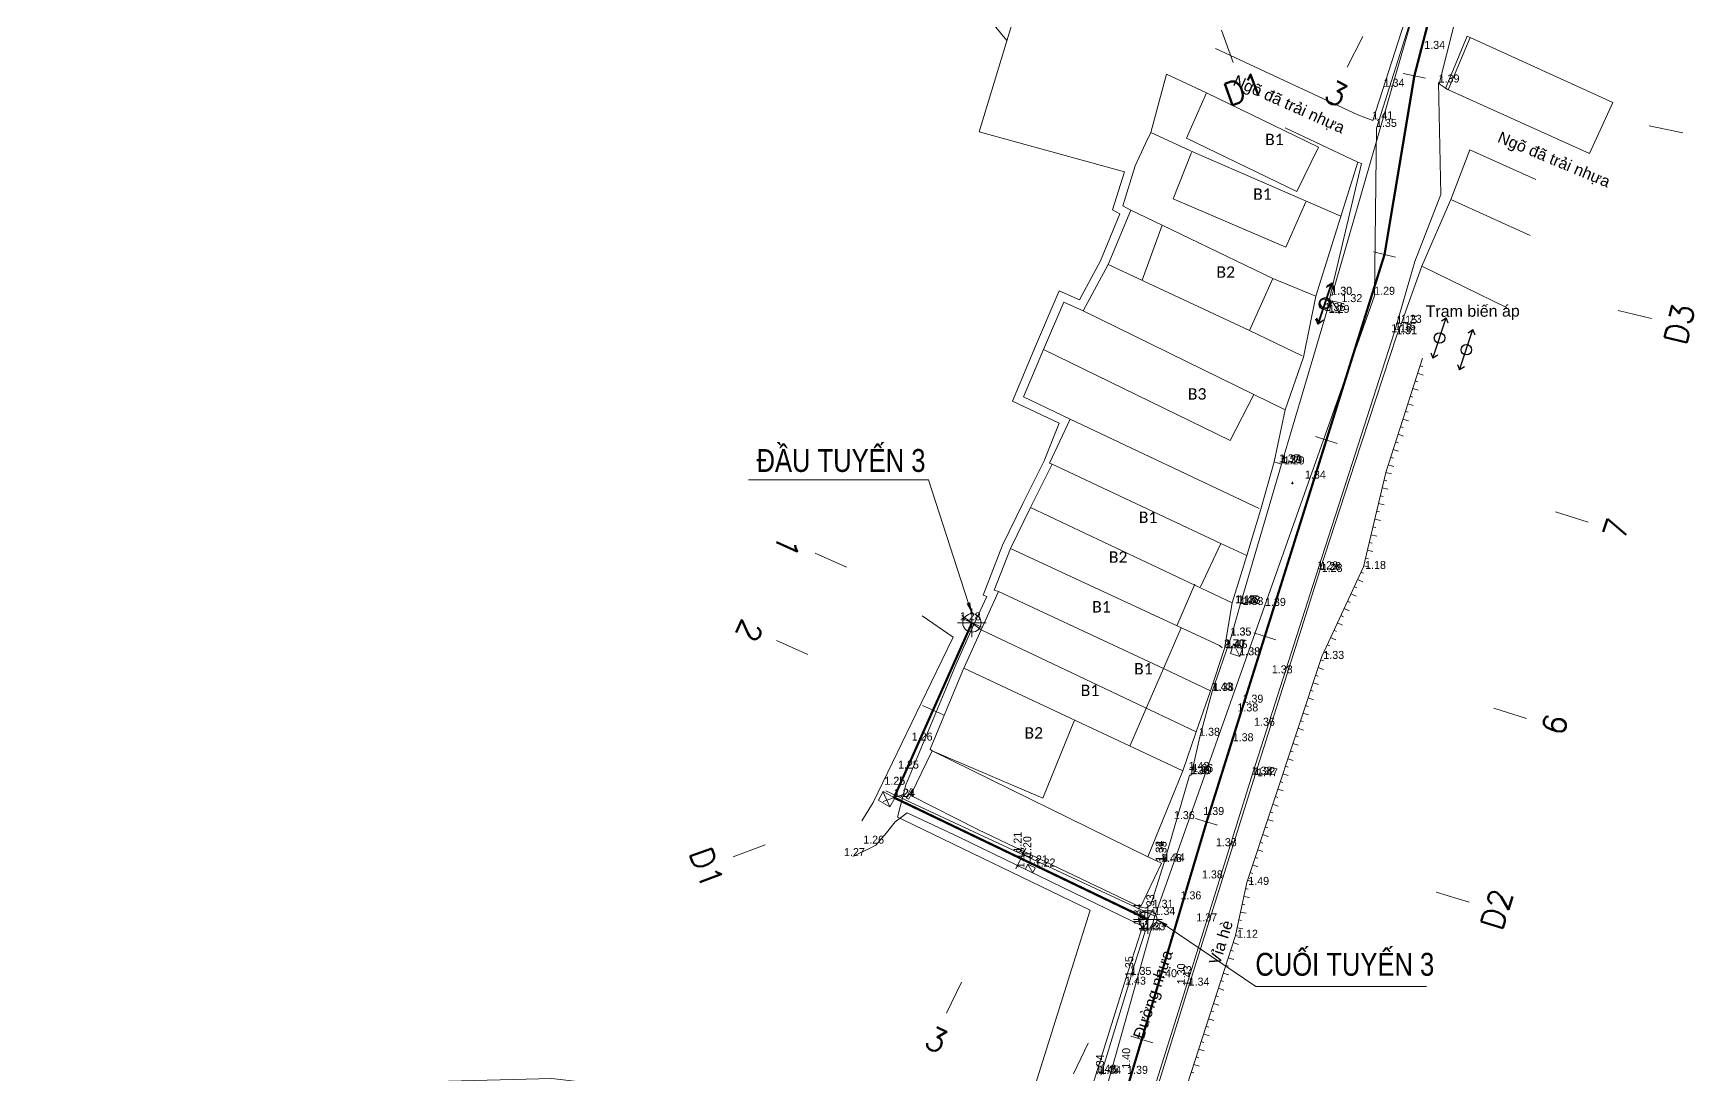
# Model space of a CAD drawing. Header units: metres. Extents: x 596585 to 599449, y 2303977 to 2307363.
# Drawn here: x 598127.6 to 598272.9, y 2304283.3 to 2304374.4 of the extents above; entities that cross this region are included whole.
import ezdxf

# ---------------------------------------------------------------- set-up
doc = ezdxf.new("R2010")
doc.units = ezdxf.units.M
doc.header["$MEASUREMENT"] = 0
doc.header["$PDMODE"] = 2
doc.header["$PDSIZE"] = 0.1
doc.linetypes.add('CENTERX2', pattern=[4, 2.5, -0.5, 0.5, -0.5])
doc.linetypes.add('HIDDEN', pattern=[0.375, 0.25, -0.125])
for name, color, linetype in [('Diep_Layer8', 8, 'Continuous'), ('duong', 3, 'Continuous'), ('DUONG NUOC', 2, 'Continuous'), ('ga', 5, 'Continuous'), ('GHI CHU', 7, 'Continuous'), ('pntelev', 2, 'Continuous'), ('tram', 6, 'Continuous'), ('TUYEN', 7, 'Continuous')]:
    doc.layers.add(name, color=color, linetype=linetype)
for name, color, linetype, lineweight in [('LC Dim', 8, 'Continuous', 18), ('LC Khac', 4, 'Continuous', 9), ('LC MANH DUT', 35, 'HIDDEN', 5), ('LC Text2', 7, 'Continuous', 25), ('Level 10', 7, 'Continuous', 0), ('Level 46', 7, 'Continuous', 0)]:
    doc.layers.add(name, color=color, linetype=linetype, lineweight=lineweight)
doc.styles.add('ghi chu', font='arial.ttf')
doc.styles.add('Legend', font='calibri.ttf')
doc.styles.add('T2', font='', dxfattribs={"width": 0.8})
doc.styles.add('TENCOC', font='Vnromanc.shx')
doc.styles.get('T2').set_extended_font_data('.VnArialH')
doc.dimstyles.get("Standard").update_dxf_attribs({"dimtxt": 0.18, "dimasz": 0.18, "dimexe": 0.18, "dimexo": 0.0625, "dimgap": 0.09, "dimtad": 0, "dimtih": 1, "dimtoh": 1, "dimdec": 4, "dimzin": 0, "dimdsep": 46, "dimtxsty": 'Standard', "dimcen": 0.09, "dimadec": 0, "dimazin": 0, "dimtfac": 1, "dimtdec": 4, "dimtofl": 0, "dimtmove": 0, "dimatfit": 3, "dimfxl": 1, "dimtolj": 1, "dimtzin": 0, "dimarcsym": 0})

# ---------------------------------------------------------------- blocks, each defined once
blk = doc.blocks.new('dj')
at = {"layer": 'Diep_Layer8', "color": 6}
blk.add_line((598291.76, 2304639.49), (598295.46, 2304639.49), dxfattribs=at)
for points in [[(598292.14, 2304639.81), (598291.76, 2304639.49)], [(598292.14, 2304639.17), (598291.76, 2304639.49)], [(598295.07, 2304639.81), (598295.46, 2304639.49)], [(598295.07, 2304639.17), (598295.46, 2304639.49)]]:
    blk.add_lwpolyline(points, dxfattribs=at)
blk.add_circle((598293.61, 2304639.49), 0.459, dxfattribs=at)
blk = doc.blocks.new('bu lon')
at = {"layer": 'LC Khac', "color": 9}
for p, q in [((0.786, 0), (-0.786, 0)), ((0, -0.786), (0, 0.786))]:
    blk.add_line(p, q, dxfattribs=at)
at = {"layer": 'LC Khac', "color": 7}
blk.add_circle((0, 0), 0.5, dxfattribs=at)
blk = doc.blocks.new('MM')
at = {"layer": 'LC Khac', "xscale": 2.289702860291335, "yscale": 2.289702860291335, "zscale": 2.289702860291335}
blk.add_blockref('bu lon', (0, 0), dxfattribs=at)
blk = doc.blocks.new('COCTRENTUYEN')
at = {"layer": 'TUYEN', "color": 2, "lineweight": 0}
for p, q in [((27.65, 160.89), (28.68, 158.07)), ((40.02, 160.34), (38.66, 157.66)), ((43.55, 157.11), (45.51, 156.7)), ((65.07, 152.54), (68.01, 151.92)), ((40.95, 141.5), (42.89, 141.04)), ((62.35, 136.39), (65.26, 135.69)), ((35.88, 125.35), (37.79, 124.75)), ((56.87, 118.77), (59.74, 117.87)), ((6.75, 108.64), (4.92, 109.46)), ((30.49, 108.17), (32.4, 107.58)), ((3.34, 101), (1.52, 101.82)), ((51.49, 101.59), (54.35, 100.69)), ((-0.04, 94.11), (-1.92, 93.43)), ((25.4, 91.95), (27.32, 91.36)), ((10.55, 89.35), (9.68, 87.54)), ((46.44, 85.51), (49.31, 84.63)), ((21.64, 84.02), (20.77, 82.22)), ((19.73, 72.9), (21.64, 72.33))]:
    blk.add_line(p, q, dxfattribs=at)
at = {"layer": 'TUYEN', "color": 3, "lineweight": 0}
for p, q in [((-5.13, 113.94), (-7.87, 115.16)), ((-8.53, 106.3), (-11.27, 107.52)), ((-12.24, 89.63), (-15.06, 88.6)), ((4.92, 77.63), (3.62, 74.92)), ((16.01, 72.3), (14.72, 69.6))]:
    blk.add_line(p, q, dxfattribs=at)
at = {"layer": 'TUYEN', "color": 1, "linetype": 'CENTERX2', "lineweight": 40, "const_width": 0.2}
blk.add_lwpolyline([(0, 0), (9.33, 34.54), (26.36, 91.65), (41.92, 141.27), (44.53, 156.91), (53.43, 191.27, -0.195591), (64.67, 206.38), (105, 230.82), (130.47, 246.16), (140.63, 251.35), (151.4, 256.94)], format="xyb", dxfattribs=at)
blk.add_lwpolyline([(5.83, 109.05), (-0.98, 93.77), (21.21, 83.12)], dxfattribs=at)
at = {"layer": 'LC MANH DUT', "xscale": 0.6987324145411622, "yscale": 0.6987324145411622, "zscale": 0.6987324145411622, "rotation": 359.999216292062}
for p in [(5.83, 109.05), (21.21, 83.12)]:
    blk.add_blockref('MM', p, dxfattribs=at)
at = {"layer": 'LC Text2', "style": 'T2', "width": 0.8}
for s, rotation, p in [('®Çu tuyÕn 3', 359.9992, (-13.01, 122.26, 0)), ('cuèi tuyÕn 3', 0.0008, (30.62, 78.19, 0))]:
    blk.add_text(s, height=2, rotation=rotation, dxfattribs=at).set_placement(p)
at = {"layer": 'TUYEN', "color": 2, "lineweight": 0, "style": 'TENCOC'}
for s, rotation, p in [('D1', 20.0061, (28.31, 154.21)), ('3', 333.0559, (36.48, 154.85)), ('D3', 76.554, (68.28, 133.25)), ('7', 72.5865, (62.88, 116.18)), ('6', 72.5865, (57.5, 99.05)), ('D2', 72.9937, (52.17, 82.02))]:
    blk.add_text(s, height=2, rotation=rotation, dxfattribs=at).set_placement(p)
at = {"layer": 'TUYEN', "color": 3, "lineweight": 0, "style": 'TENCOC'}
for s, rotation, p in [('1', 245.9737, (-10.89, 116.98)), ('2', 245.9737, (-14.2, 109.55)), ('D1', 290.1681, (-18.92, 88.96)), ('3', 334.3625, (1.51, 72.06))]:
    blk.add_text(s, height=2, rotation=rotation, dxfattribs=at).set_placement(p)
at = {"layer": 'LC Dim', "lineweight": 0}
for points in [[(5.83, 109.85), (2.03, 121.58), (-13.72, 121.58)], [(22.01, 83.12, 0), (30.67, 77.26, 0), (45.59, 77.26, 0)]]:
    blk.add_leader(points, dimstyle='Standard', override={"dimasz": 1, "dimgap": 0.09, "dimtad": 0, "dimdsep": 0, "dimtix": 1, "dimlwd": 0, "dimlwe": 0}, dxfattribs=at)

msp = doc.modelspace()

# ---------------------------------------------------------------- linework, layer by layer
at = {"layer": 'Diep_Layer8', "linetype": 'Continuous', "lineweight": 0}
for p, q in [((598248.644, 2304344.697), (598249.12, 2304344.545)), ((598248.857, 2304345.364), (598249.095, 2304345.287)), ((598248.217, 2304343.364), (598248.693, 2304343.211)), ((598248.43, 2304344.03), (598248.668, 2304343.954)), ((598247.577, 2304341.363), (598247.815, 2304341.287)), ((598247.79, 2304342.03), (598248.267, 2304341.878)), ((598248.004, 2304342.697), (598248.242, 2304342.621)), ((598247.151, 2304340.03), (598247.389, 2304339.954)), ((598247.364, 2304340.697), (598247.84, 2304340.544)), ((598246.724, 2304338.697), (598246.962, 2304338.62)), ((598246.937, 2304339.363), (598247.413, 2304339.211)), ((598246.297, 2304337.363), (598246.535, 2304337.287)), ((598246.511, 2304338.03), (598246.987, 2304337.877)), ((598245.871, 2304336.03), (598246.357, 2304335.914)), ((598246.084, 2304336.696), (598246.56, 2304336.544)), ((598245.548, 2304334.668), (598246.034, 2304334.552)), ((598245.709, 2304335.349), (598245.952, 2304335.291)), ((598245.063, 2304332.624), (598245.306, 2304332.567)), ((598245.225, 2304333.305), (598245.711, 2304333.19)), ((598245.386, 2304333.986), (598245.629, 2304333.929)), ((598244.74, 2304331.262), (598244.983, 2304331.204)), ((598244.901, 2304331.943), (598245.388, 2304331.828)), ((598244.417, 2304329.9), (598244.66, 2304329.842)), ((598244.578, 2304330.581), (598245.065, 2304330.466)), ((598244.094, 2304328.538), (598244.337, 2304328.48)), ((598244.255, 2304329.219), (598244.742, 2304329.103)), ((598243.694, 2304327.309), (598243.921, 2304327.203)), ((598243.932, 2304327.856), (598244.419, 2304327.741)), ((598242.809, 2304325.404), (598243.263, 2304325.194)), ((598243.104, 2304326.039), (598243.331, 2304325.934)), ((598243.399, 2304326.674), (598243.853, 2304326.463)), ((598242.219, 2304324.135), (598242.673, 2304323.924)), ((598242.514, 2304324.769), (598242.741, 2304324.664)), ((598241.629, 2304322.865), (598242.083, 2304322.654)), ((598241.924, 2304323.5), (598242.151, 2304323.394)), ((598240.744, 2304320.961), (598240.971, 2304320.855)), ((598241.039, 2304321.595), (598241.493, 2304321.385)), ((598241.334, 2304322.23), (598241.561, 2304322.125)), ((598240.163, 2304319.626), (598240.4, 2304319.547)), ((598240.449, 2304320.326), (598240.903, 2304320.115)), ((598239.721, 2304318.298), (598239.959, 2304318.219)), ((598239.942, 2304318.962), (598240.417, 2304318.804)), ((598239.28, 2304316.969), (598239.517, 2304316.89)), ((598239.501, 2304317.633), (598239.975, 2304317.476)), ((598238.839, 2304315.64), (598239.076, 2304315.561)), ((598239.06, 2304316.305), (598239.534, 2304316.147)), ((598238.398, 2304314.312), (598238.635, 2304314.233)), ((598238.618, 2304314.976), (598239.093, 2304314.818)), ((598237.736, 2304312.319), (598238.21, 2304312.161)), ((598237.956, 2304312.983), (598238.194, 2304312.904)), ((598238.177, 2304313.647), (598238.651, 2304313.49)), ((598237.294, 2304310.99), (598237.769, 2304310.832)), ((598237.515, 2304311.654), (598237.752, 2304311.576)), ((598236.853, 2304309.661), (598237.328, 2304309.504)), ((598237.074, 2304310.326), (598237.311, 2304310.247)), ((598236.412, 2304308.333), (598236.886, 2304308.175)), ((598236.632, 2304308.997), (598236.87, 2304308.918)), ((598235.971, 2304307.004), (598236.445, 2304306.847)), ((598236.191, 2304307.668), (598236.428, 2304307.59)), ((598235.309, 2304305.011), (598235.546, 2304304.932)), ((598235.529, 2304305.676), (598236.004, 2304305.518)), ((598235.75, 2304306.34), (598235.987, 2304306.261)), ((598234.867, 2304303.683), (598235.105, 2304303.604)), ((598235.088, 2304304.347), (598235.562, 2304304.189)), ((598234.426, 2304302.354), (598234.663, 2304302.275)), ((598234.647, 2304303.018), (598235.121, 2304302.861)), ((598233.985, 2304301.025), (598234.222, 2304300.946)), ((598234.205, 2304301.69), (598234.68, 2304301.532)), ((598233.584, 2304299.628), (598233.828, 2304299.576)), ((598233.764, 2304300.361), (598234.239, 2304300.203)), ((598233.294, 2304298.258), (598233.539, 2304298.206)), ((598233.439, 2304298.943), (598233.928, 2304298.839)), ((598233.004, 2304296.888), (598233.249, 2304296.836)), ((598233.149, 2304297.573), (598233.638, 2304297.47)), ((598232.515, 2304294.903), (598232.99, 2304294.749)), ((598232.715, 2304295.518), (598232.959, 2304295.467)), ((598232.86, 2304296.203), (598233.349, 2304296.1)), ((598232.083, 2304293.571), (598232.559, 2304293.417)), ((598232.299, 2304294.237), (598232.537, 2304294.16)), ((598231.652, 2304292.239), (598232.128, 2304292.085)), ((598231.868, 2304292.905), (598232.105, 2304292.828)), ((598231.221, 2304290.907), (598231.696, 2304290.753)), ((598231.436, 2304291.573), (598231.674, 2304291.496)), ((598230.789, 2304289.575), (598231.265, 2304289.421)), ((598231.005, 2304290.241), (598231.243, 2304290.164)), ((598230.142, 2304287.577), (598230.38, 2304287.5)), ((598230.358, 2304288.243), (598230.833, 2304288.089)), ((598230.573, 2304288.909), (598230.811, 2304288.832)), ((598229.711, 2304286.245), (598229.949, 2304286.168)), ((598229.926, 2304286.911), (598230.402, 2304286.757)), ((598229.279, 2304284.914), (598229.517, 2304284.836)), ((598229.495, 2304285.579), (598229.971, 2304285.425)), ((598228.848, 2304283.582), (598229.086, 2304283.505)), ((598229.064, 2304284.248), (598229.539, 2304284.094))]:
    msp.add_line(p, q, dxfattribs=at)
at = {"layer": 'Diep_Layer8', "linetype": 'Continuous', "lineweight": 0, "flags": 128}
msp.add_lwpolyline([(598245.871, 2304336.03), (598249.068, 2304346.022)], dxfattribs=at)
at = {"layer": 'duong', "color": 4, "linetype": 'Continuous', "lineweight": 0}
for p, q in [((598252.558, 2304378.017), (598250.522, 2304370.031)), ((598247.488, 2304375.405), (598244.738, 2304366.813)), ((598253.254, 2304374.068), (598252.971, 2304374.195)), ((598243.42, 2304367.307), (598230.977, 2304373.122)), ((598250.673, 2304360.344), (598250.487, 2304370.135)), ((598243.411, 2304363.158), (598237.059, 2304366.184)), ((598244.738, 2304366.813), (598243.42, 2304367.307)), ((598243.411, 2304363.158), (598243.726, 2304363.048)), ((598243.726, 2304363.048), (598241.051, 2304351.721)), ((598248.409, 2304354.475), (598250.673, 2304360.344)), ((598246.626, 2304348.331), (598248.409, 2304354.475)), ((598241.051, 2304351.721), (598240.811, 2304350.511)), ((598240.811, 2304350.511), (598236.743, 2304336.749)), ((598247.619, 2304350.157), (598247.213, 2304349.01)), ((598247.213, 2304349.01), (598246.824, 2304348.023)), ((598236.1, 2304336.948), (598236.743, 2304336.749)), ((598233.127, 2304324.435), (598236.743, 2304336.749)), ((598232.326, 2304321.659), (598233.127, 2304324.435)), ((598208.022, 2304321.606), (598205.305, 2304323.484)), ((598208.795, 2304323.516), (598210.468, 2304322.269)), ((598206.104, 2304317.646), (598208.022, 2304321.606)), ((598210.468, 2304322.269), (598208.853, 2304318.651)), ((598230.685, 2304316.854), (598232.326, 2304321.659)), ((598208.853, 2304318.651), (598206.003, 2304311.833)), ((598201.019, 2304307.152), (598206.104, 2304317.646)), ((598229.586, 2304312.896), (598230.685, 2304316.854)), ((598228.847, 2304309.557), (598229.586, 2304312.896)), ((598206.185, 2304311.69), (598204.363, 2304307.898)), ((598206.003, 2304311.833), (598206.185, 2304311.69)), ((598228.68, 2304309.519), (598226.484, 2304301.898)), ((598228.847, 2304309.557), (598228.68, 2304309.519)), ((598204.387, 2304307.789), (598204.363, 2304307.898)), ((598200.036, 2304305.544), (598201.019, 2304307.152)), ((598204.437, 2304307.717), (598204.387, 2304307.789)), ((598210.174, 2304304.787), (598204.437, 2304307.717)), ((598202.947, 2304305.455), (598202.182, 2304304.501)), ((598203.995, 2304306.25), (598202.947, 2304305.455)), ((598208.548, 2304304.127), (598203.995, 2304306.25)), ((598202.182, 2304304.501), (598201.256, 2304303.417)), ((598224.53, 2304296.378), (598208.548, 2304304.127)), ((598224.394, 2304297.992), (598210.174, 2304304.787)), ((598199.878, 2304302.752), (598199.261, 2304302.446)), ((598200.706, 2304303.14), (598199.878, 2304302.752)), ((598201.256, 2304303.417), (598200.706, 2304303.14)), ((598225.043, 2304302.414), (598226.247, 2304301.847)), ((598226.247, 2304301.847), (598224.394, 2304297.992)), ((598226.484, 2304301.898), (598225.325, 2304298.212)), ((598224.868, 2304297.915), (598224.394, 2304297.992)), ((598225.325, 2304298.212), (598224.868, 2304297.915)), ((598224.803, 2304295.883), (598224.53, 2304296.378)), ((598223.551, 2304292), (598224.803, 2304295.883)), ((598220.937, 2304283.309), (598223.589, 2304291.979))]:
    msp.add_line(p, q, dxfattribs=at)
at = {"layer": 'duong', "linetype": 'Continuous', "lineweight": 0}
for p, q in [((598252.971, 2304374.195), (598251.09, 2304369.612)), ((598239.745, 2304351.436), (598243.411, 2304363.158)), ((598251.565, 2304359.887), (598253.203, 2304364.255)), ((598251.565, 2304359.887), (598249.017, 2304354.069)), ((598249.017, 2304354.069), (598247.619, 2304350.157)), ((598239.745, 2304351.436), (598238.653, 2304346.118)), ((598238.653, 2304346.118), (598237.063, 2304341.492)), ((598236.1, 2304336.948), (598237.063, 2304341.492)), ((598236.1, 2304336.948), (598234.942, 2304332.808)), ((598234.942, 2304332.808), (598233.723, 2304328.771)), ((598233.723, 2304328.771), (598232.425, 2304324.63)), ((598231.759, 2304320.629), (598232.425, 2304324.63)), ((598231.759, 2304320.629), (598230.539, 2304316.926)), ((598230.539, 2304316.926), (598229.289, 2304313.332)), ((598228.12, 2304309.915), (598229.289, 2304313.332)), ((598225.043, 2304302.414), (598228.12, 2304309.915)), ((598218.637, 2304277.301), (598220.53, 2304283.427))]:
    msp.add_line(p, q, dxfattribs=at)
at = {"layer": 'duong', "color": 4, "linetype": 'Continuous', "lineweight": 0, "flags": 128}
msp.add_lwpolyline([(598246.626, 2304348.331), (598242.909, 2304336.822), (598239.986, 2304327.691), (598234.233, 2304309.757), (598228.477, 2304291.336), (598220.319, 2304265.312), (598215.156, 2304247.8), (598211.095, 2304232.121), (598207.031, 2304216.256), (598206.758, 2304214.174)], dxfattribs=at)
at = {"layer": 'duong', "linetype": 'Continuous', "lineweight": 0, "flags": 128}
for points in [[(598207.044, 2304214.136), (598207.253, 2304216.195), (598211.339, 2304232.036), (598215.352, 2304247.757), (598220.575, 2304265.174), (598228.695, 2304291.285), (598234.463, 2304309.657), (598240.117, 2304327.529), (598243.143, 2304336.834), (598246.824, 2304348.023)], [(598220.53, 2304283.427), (598223.127, 2304291.765), (598224.436, 2304295.854), (598224.53, 2304296.378)]]:
    msp.add_lwpolyline(points, dxfattribs=at)
at = {"layer": 'DUONG NUOC', "linetype": 'Continuous', "lineweight": 0, "flags": 128}
msp.add_lwpolyline([(598329.572, 2304458.263), (598305.398, 2304444.204), (598291.124, 2304436.04), (598261.726, 2304417.495), (598256.09, 2304406.613), (598250.121, 2304382.589), (598241.139, 2304351.469)], dxfattribs=at)
at = {"layer": 'ga', "linetype": 'Continuous', "lineweight": 0}
for p, q in [((598250.522, 2304370.031), (598251.328, 2304369.504)), ((598240.944, 2304350.149), (598241.152, 2304351.025)), ((598240.944, 2304350.149), (598241.81, 2304349.946)), ((598241.81, 2304349.946), (598242.018, 2304350.822)), ((598232.273, 2304320.194), (598232.542, 2304321.036)), ((598232.273, 2304320.194), (598233.089, 2304319.931)), ((598233.089, 2304319.931), (598233.358, 2304320.773)), ((598203.921, 2304307.555), (598204.536, 2304308.259))]:
    msp.add_line(p, q, dxfattribs=at)
at = {"layer": 'ga', "linetype": 'Continuous', "lineweight": 0, "flags": 128}
for points in [[(598242.018, 2304350.822), (598241.152, 2304351.025)], [(598241.81, 2304349.946), (598241.152, 2304351.025)], [(598233.358, 2304320.773), (598232.542, 2304321.036)], [(598233.089, 2304319.931), (598232.542, 2304321.036)], [(598201.907, 2304308.112), (598201.478, 2304307.361)], [(598202.484, 2304306.79), (598201.882, 2304308.125)], [(598201.907, 2304308.112), (598202.89, 2304307.554)], [(598204.311, 2304308.367), (598203.921, 2304307.555)], [(598204.368, 2304307.909), (598204.149, 2304307.447)], [(598204.536, 2304308.259), (598204.311, 2304308.367)], [(598202.484, 2304306.79), (598201.462, 2304307.374)], [(598202.914, 2304307.54), (598202.484, 2304306.79)], [(598203.921, 2304307.555), (598204.149, 2304307.447)], [(598214.901, 2304302.296), (598214.063, 2304302.674), (598214.162, 2304302.881)], [(598214.901, 2304302.296), (598214.991, 2304302.485)], [(598214.553, 2304301.769), (598214.336, 2304301.321)], [(598214.553, 2304301.769), (598215.198, 2304301.456)], [(598214.981, 2304301.008), (598214.553, 2304301.769)], [(598215.198, 2304301.456), (598214.981, 2304301.008)]]:
    msp.add_lwpolyline(points, dxfattribs=at)
at = {"layer": 'Level 10', "color": 8, "linetype": 'ByBlock', "lineweight": 13}
for p, q in [((598253.254, 2304374.068), (598265.715, 2304368.386)), ((598226.68, 2304370.855), (598225.31, 2304365.755)), ((598230.19, 2304369.245), (598226.68, 2304370.855)), ((598239.99, 2304364.485), (598230.19, 2304369.245)), ((598224.84, 2304364.785), (598223.95, 2304362.835)), ((598225.31, 2304365.755), (598224.84, 2304364.785)), ((598229.05, 2304364.055), (598225.31, 2304365.755)), ((598241.936, 2304358.442), (598229.05, 2304364.055)), ((598258.987, 2304361.636), (598253.203, 2304364.255)), ((598223.95, 2304362.835), (598222.87, 2304359.345)), ((598223.55, 2304358.965), (598221.58, 2304354.225)), ((598222.87, 2304359.345), (598223.55, 2304358.965)), ((598226.31, 2304357.655), (598223.55, 2304358.965)), ((598258.477, 2304356.753), (598251.565, 2304359.887)), ((598235.97, 2304352.995), (598226.31, 2304357.655)), ((598221.58, 2304354.225), (598219.4, 2304350.155)), ((598233.94, 2304348.435), (598221.58, 2304354.225)), ((598239.745, 2304351.436), (598235.97, 2304352.995)), ((598249.017, 2304354.069), (598256.427, 2304350.451)), ((598217.69, 2304350.925), (598215.91, 2304346.775)), ((598219.4, 2304350.155), (598217.69, 2304350.925)), ((598234.31, 2304342.845), (598219.4, 2304350.155)), ((598238.56, 2304346.215), (598233.94, 2304348.435)), ((598215.91, 2304346.775), (598214.18, 2304342.635)), ((598237.063, 2304341.492), (598234.31, 2304342.845)), ((598214.18, 2304342.635), (598218.26, 2304340.695)), ((598216.44, 2304336.845), (598218.26, 2304340.695)), ((598234.79, 2304332.885), (598218.26, 2304340.695)), ((598216.67, 2304336.745), (598214.78, 2304332.965)), ((598216.67, 2304336.745), (598216.44, 2304336.845)), ((598231.44, 2304329.815), (598216.67, 2304336.745)), ((598214.78, 2304332.965), (598213.04, 2304329.365)), ((598232.425, 2304324.63), (598214.78, 2304332.965)), ((598233.723, 2304328.771), (598231.44, 2304329.815)), ((598211.62, 2304325.735), (598213.04, 2304329.365)), ((598213.04, 2304329.365), (598231.31, 2304320.885)), ((598211.98, 2304325.605), (598210.468, 2304322.269)), ((598211.98, 2304325.605), (598211.62, 2304325.735)), ((598226.42, 2304318.885), (598211.98, 2304325.605)), ((598229.289, 2304313.332), (598210.468, 2304322.269)), ((598231.31, 2304320.885), (598231.54, 2304320.695)), ((598228.12, 2304309.915), (598208.95, 2304318.895)), ((598230.539, 2304316.926), (598226.42, 2304318.885)), ((598225.043, 2304302.414), (598206.185, 2304311.69))]:
    msp.add_line(p, q, dxfattribs=at)
at = {"layer": 'Level 10', "color": 8, "linetype": 'ByBlock', "lineweight": 0, "ltscale": 2}
for p, q in [((598230.19, 2304369.245), (598228.42, 2304365.265)), ((598228.42, 2304365.265), (598238.07, 2304360.595)), ((598228.86, 2304364.025), (598227.27, 2304359.965)), ((598238.07, 2304360.595), (598239.99, 2304364.485)), ((598227.27, 2304359.965), (598237.12, 2304355.725)), ((598237.12, 2304355.725), (598238.86, 2304359.705)), ((598226.31, 2304357.655), (598224.55, 2304352.835)), ((598235.97, 2304352.995), (598233.94, 2304348.435)), ((598215.91, 2304346.775), (598232.25, 2304338.825)), ((598232.25, 2304338.825), (598234.31, 2304342.845)), ((598231.44, 2304329.815), (598229.66, 2304326.035)), ((598227.6, 2304322.605), (598229.16, 2304326.255)), ((598227.96, 2304322.435), (598226.42, 2304318.885)), ((598226.42, 2304318.885), (598224.96, 2304315.525)), ((598224.96, 2304315.525), (598223.47, 2304312.095)), ((598215.87, 2304307.535), (598218.64, 2304314.355)), ((598206.185, 2304311.69), (598215.87, 2304307.535))]:
    msp.add_line(p, q, dxfattribs=at)
at = {"layer": 'Level 10', "color": 1, "linetype": 'Continuous', "lineweight": 13, "flags": 128}
for points in [[(598203.72, 2304305.615), (598203.16, 2304305.885), (598203.88, 2304308.715), (598208.26, 2304319.195), (598209.81, 2304322.655), (598210.96, 2304325.175), (598210.64, 2304325.295), (598212.35, 2304329.665), (598214.11, 2304333.305), (598215.98, 2304337.055), (598217.3, 2304340.325), (598213.21, 2304342.265), (598215.22, 2304347.075), (598217.3, 2304351.925), (598219.07, 2304351.125), (598220.9, 2304354.545), (598222.6, 2304358.635), (598221.97, 2304358.985), (598223, 2304362.315), (598210.3, 2304365.815), (598214.34, 2304379.185)], [(598203.72, 2304305.615), (598220.02, 2304297.745), (598213.78, 2304277.895), (598217.67, 2304276.815), (598216.73, 2304273.325), (598202.9, 2304276.915), (598195.4, 2304278.695), (598180.55, 2304282.105), (598172.92, 2304283.015), (598128.89, 2304281.865), (598135.49, 2304254.965), (598155.04, 2304249.345), (598151.74, 2304236.025), (598129.84, 2304228.895), (598127.56, 2304208.325), (598142.61, 2304200.795), (598147.23, 2304198.065), (598147.75, 2304198.635)]]:
    msp.add_lwpolyline(points, dxfattribs=at)
at = {"layer": 'Level 10', "color": 8, "linetype": 'ByBlock', "lineweight": 13}
for points in [[(598251.328, 2304369.504), (598253.254, 2304374.068)], [(598265.715, 2304368.386), (598263.675, 2304363.913), (598251.09, 2304369.612)]]:
    msp.add_lwpolyline(points, dxfattribs=at)
at = {"layer": 'Level 10', "color": 8, "linetype": 'Continuous', "lineweight": 0}
msp.add_point((598237.7, 2304335.095), dxfattribs=at)
at = {"layer": 'Level 46', "color": 8, "linetype": 'Continuous', "lineweight": 0, "flags": 128}
msp.add_lwpolyline([(598245.871, 2304336.031), (598243.915, 2304327.784), (598240.259, 2304319.916), (598233.694, 2304300.15), (598232.716, 2304295.524), (598225.278, 2304272.56), (598220.077, 2304259.251), (598217.225, 2304250.776), (598211.091, 2304224.662)], dxfattribs=at)
at = {"layer": 'tram', "linetype": 'Continuous', "lineweight": 0, "flags": 128}
for points in [[(598225.666, 2304297.206), (598244.882, 2304351.465), (598245.054, 2304366.15), (598250.687, 2304383.922), (598231.226, 2304391.861), (598228.187, 2304384.893)], [(598202.138, 2304308.169), (598225.666, 2304297.206)], [(598225.666, 2304297.206), (598212.963, 2304252.018), (598202.511, 2304214.031)]]:
    msp.add_lwpolyline(points, dxfattribs=at)

# ---------------------------------------------------------------- block references
at = {"layer": 'Diep_Layer8', "linetype": 'Continuous', "lineweight": 0, "rotation": 71.63617217680701}
for p in [(2597024.084, 1010448.679), (2597024.17, 1010448.787), (2597034.16, 1010445.719), (2597036.5, 1010444.692)]:
    msp.add_blockref('dj', p, dxfattribs=at)
at = {"layer": 'LC Text2', "linetype": 'Continuous', "lineweight": 0}
msp.add_blockref('COCTRENTUYEN', (598203.833, 2304213.814), dxfattribs=at)

# ---------------------------------------------------------------- texts
at = {"layer": 'GHI CHU', "linetype": 'Continuous', "lineweight": 0, "char_height": 1, "attachment_point": 1, "style": 'ghi chu'}
for s, insert, rotation in [('\\pt3;Ngõ đã trải nhựa', (598232.826, 2304370.843), 335.94832), ('\\pt3;Ngõ đã trải nhựa', (598255.942, 2304365.889), 337.37252), ('\\pt3;Vỉa hè', (598230.38, 2304293.177), 72.72224), ('\\pt3;Đường nhựa', (598223.728, 2304286.702), 71.39288)]:
    msp.add_mtext_dynamic_manual_height_columns(s, width=11.31849, gutter_width=1, heights=[0], dxfattribs=dict(at, insert=insert, rotation=rotation))
at = {"layer": 'GHI CHU', "color": 2, "linetype": 'Continuous', "lineweight": 0, "insert": (598249.346, 2304350.63), "char_height": 1, "attachment_point": 1, "rotation": 0.19335, "style": 'ghi chu'}
msp.add_mtext_dynamic_manual_height_columns('\\pt3;Trạm biến áp ', width=19.50364, gutter_width=1, heights=[0], dxfattribs=at)
at = {"layer": 'Level 10', "color": 8, "linetype": 'Continuous', "lineweight": 0, "style": 'Legend'}
for s, p in [('B1', (598235.3, 2304364.655)), ('B1', (598234.25, 2304359.875)), ('B2', (598231.04, 2304353.055)), ('B3', (598228.54, 2304342.395)), ('B1', (598224.25, 2304331.605)), ('B2', (598221.63, 2304328.125)), ('B1', (598220.17, 2304323.775)), ('B1', (598223.84, 2304318.355)), ('B1', (598219.17, 2304316.465)), ('B2', (598214.25, 2304312.745))]:
    msp.add_text(s, height=1, dxfattribs=at).set_placement(p)
at = {"layer": 'pntelev'}
for s, p in [('1.34', (598249.226, 2304373.073)), ('1.34', (598245.673, 2304369.761)), ('1.39', (598250.487, 2304370.135)), ('1.41', (598244.688, 2304366.91)), ('1.35', (598245.004, 2304366.247)), ('1.30', (598241.089, 2304351.566)), ('1.30', (598241.105, 2304351.572)), ('1.32', (598241.983, 2304350.926)), ('1.29', (598244.847, 2304351.568)), ('1.36', (598240.503, 2304350.152)), ('1.29', (598240.865, 2304349.979)), ('1.18', (598246.336, 2304348.294)), ('1.16', (598246.664, 2304348.473)), ('1.15', (598246.775, 2304349.033)), ('1.31', (598246.774, 2304348.12)), ('1.23', (598247.179, 2304349.113)), ('1.37', (598236.522, 2304336.912)), ('1.31', (598236.693, 2304336.847)), ('1.31', (598236.708, 2304336.853)), ('1.29', (598236.72, 2304336.825)), ('1.29', (598236.939, 2304336.726)), ('1.34', (598238.795, 2304335.492)), ('1.29', (598239.868, 2304327.551)), ('1.28', (598240.126, 2304327.491)), ('1.18', (598244.055, 2304327.584)), ('1.28', (598240.257, 2304327.329)), ('1.15', (598232.693, 2304324.58)), ('1.15', (598232.677, 2304324.574)), ('1.45', (598232.908, 2304324.576)), ('1.33', (598233.077, 2304324.533)), ('1.33', (598233.333, 2304324.432)), ('1.39', (598235.297, 2304324.35)), ('1.28', (598208.612, 2304323.092)), ('1.35', (598232.276, 2304321.756)), ('1.35', (598232.292, 2304321.762)), ('2.70', (598231.709, 2304320.726)), ('1.47', (598231.782, 2304320.683)), ('1.47', (598231.798, 2304320.689)), ('1.35', (598231.938, 2304320.648)), ('1.38', (598233.039, 2304320.028)), ('1.38', (598233.055, 2304320.034)), ('1.33', (598240.399, 2304319.716)), ('1.38', (598235.893, 2304318.457)), ('1.43', (598230.635, 2304316.951)), ('1.43', (598230.65, 2304316.957)), ('1.38', (598230.754, 2304316.909)), ('1.39', (598233.331, 2304315.884)), ('1.38', (598232.885, 2304315.121)), ('1.38', (598229.536, 2304312.994)), ('1.36', (598234.342, 2304313.869)), ('1.26', (598204.398, 2304312.572)), ('1.38', (598232.471, 2304312.514)), ('1.25', (598203.205, 2304310.124)), ('1.25', (598202.001, 2304308.703)), ('1.25', (598202.016, 2304308.709)), ('1.42', (598228.612, 2304310.007)), ('1.35', (598228.63, 2304309.617)), ('1.39', (598228.797, 2304309.654)), ('1.39', (598228.813, 2304309.66)), ('1.36', (598228.947, 2304309.818)), ('1.33', (598234.125, 2304309.591)), ('1.32', (598234.373, 2304309.557)), ('1.47', (598234.603, 2304309.457)), ('1.24', (598202.821, 2304307.641)), ('1.24', (598202.84, 2304307.651)), ('1.24', (598202.856, 2304307.657)), ('1.36', (598227.332, 2304305.704)), ('1.39', (598229.901, 2304306.063)), ('1.26', (598200.158, 2304303.558)), ('1.38', (598231.001, 2304303.334)), ('1.27', (598198.476, 2304302.473)), ('1.21', (598214.485, 2304301.828)), ('1.22', (598215.148, 2304301.553)), ('1.46', (598226.197, 2304301.944)), ('1.34', (598226.45, 2304302.002)), ('1.38', (598229.784, 2304300.516)), ('1.49', (598233.834, 2304299.95)), ('1.36', (598227.906, 2304298.685)), ('1.31', (598225.47, 2304297.95)), ('1.34', (598225.632, 2304297.31)), ('1.44', (598224.386, 2304295.952)), ('1.33', (598224.753, 2304295.981)), ('1.37', (598229.284, 2304296.757)), ('1.12', (598232.856, 2304295.324)), ('1.43', (598223.061, 2304291.225)), ('1.35', (598223.539, 2304292.077)), ('1.40', (598225.778, 2304291.875)), ('1.34', (598228.617, 2304291.136)), ('1.43', (598220.48, 2304283.524)), ('1.45', (598220.693, 2304283.452)), ('1.34', (598220.887, 2304283.406)), ('1.39', (598223.237, 2304283.423))]:
    msp.add_text(s, height=0.7, dxfattribs=at).set_placement(p)
for s, p in [('1.21', (598214.013, 2304302.771)), ('1.20', (598214.851, 2304302.393)), ('1.32', (598226.427, 2304301.98)), ('1.34', (598226.434, 2304301.996)), ('1.33', (598226.688, 2304301.933)), ('1.18', (598214.259, 2304301.403)), ('1.34', (598224.48, 2304296.476)), ('1.33', (598225.617, 2304297.303)), ('1.34', (598224.98, 2304295.858)), ('1.35', (598223.772, 2304291.891)), ('1.30', (598228.313, 2304291.258)), ('1.43', (598228.835, 2304291.085)), ('1.34', (598221.211, 2304283.302)), ('1.40', (598223.504, 2304283.869))]:
    msp.add_text(s, height=0.7, rotation=90, dxfattribs=at).set_placement(p)

# ---------------------------------------------------------------- leaders
at = {"color": 0, "linetype": 'Continuous', "lineweight": 0}
msp.add_leader([(598212.712, 2304373.796), (598210.226, 2304376.813), (598193.802, 2304376.813)], dimstyle='Standard', override={"dimgap": 0.09, "dimtad": 0, "dimdsep": 0, "dimtix": 1, "dimlwd": 0, "dimlwe": 0}, dxfattribs=at)

doc.saveas('drawing.dxf')
